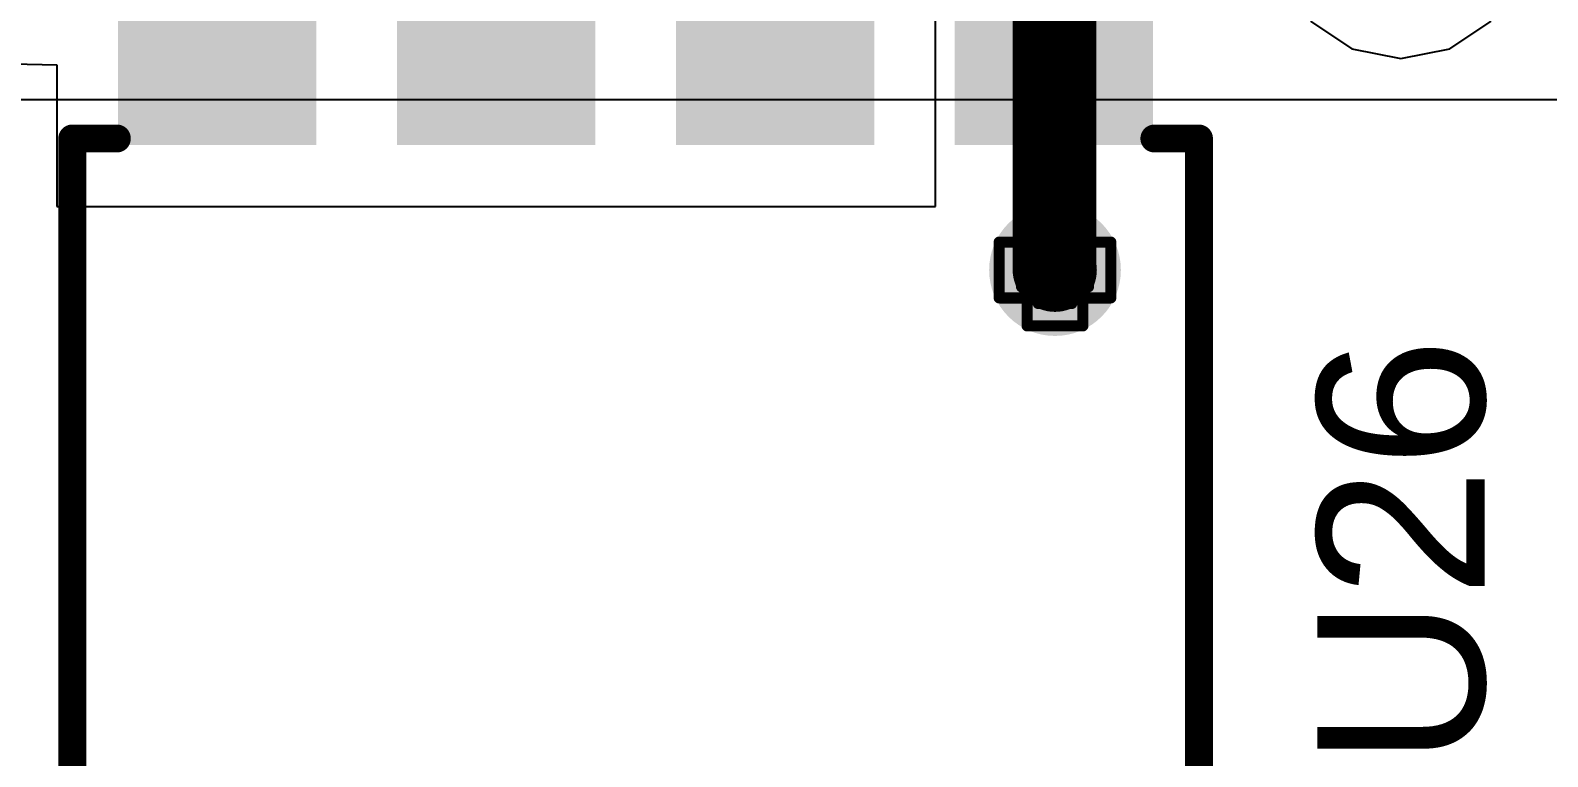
# Model space of a CAD drawing. Header units: inches. Extents: x -3 to 195, y 0 to 199.
# Drawn here: x 2.7543 to 3.0263, y 3.7268 to 3.8569 of the extents above; entities that cross this region are included whole.
import ezdxf

# ---------------------------------------------------------------- set-up
doc = ezdxf.new("R2010")
doc.units = ezdxf.units.IN
doc.header["$MEASUREMENT"] = 0
for name, color, linetype in [('Bottom Layer', 5, 'Continuous'), ('Drill Drawing', 1, 'Continuous'), ('Top Layer', 1, 'Continuous'), ('Top Overlay', 2, 'Continuous'), ('Top Paste', 8, 'Continuous'), ('Top Solder', 216, 'Continuous'), ('Via Holes', 16, 'Continuous')]:
    doc.layers.add(name, color=color, linetype=linetype)
doc.styles.add('Arial', font='', dxfattribs={"height": 0.2})
doc.styles.get('Arial').set_extended_font_data('Arial')

# ---------------------------------------------------------------- blocks, each defined once
blk = doc.blocks.new('SOP_8_7')
at = {"layer": 'Top Layer'}
for points in [[(-0.13386, 0.08878), (-0.08268, 0.08878), (-0.08268, 0.06122), (-0.13386, 0.06122)], [(0.08268, 0.08878), (0.13386, 0.08878), (0.13386, 0.06122), (0.08268, 0.06122)], [(-0.13386, 0.03878), (-0.08268, 0.03878), (-0.08268, 0.01122), (-0.13386, 0.01122)], [(0.08268, 0.03878), (0.13386, 0.03878), (0.13386, 0.01122), (0.08268, 0.01122)], [(-0.13386, -0.01122), (-0.08268, -0.01122), (-0.08268, -0.03878), (-0.13386, -0.03878)], [(0.08268, -0.01122), (0.13386, -0.01122), (0.13386, -0.03878), (0.08268, -0.03878)], [(-0.13386, -0.06122), (-0.08268, -0.06122), (-0.08268, -0.08878), (-0.13386, -0.08878)], [(0.08268, -0.06122), (0.13386, -0.06122), (0.13386, -0.08878), (0.08268, -0.08878)]]:
    blk.add_hatch(color=1, dxfattribs=at).paths.add_polyline_path(points)
at = {"layer": 'Top Overlay'}
blk.add_hatch(color=2, dxfattribs=at).paths.add_polyline_path([(-0.07808, 0.058), (-0.06708, 0.058), (-0.06708, 0.084), (-0.07808, 0.084)])
at = {"layer": 'Top Paste'}
for points in [[(-0.13386, 0.08878), (-0.08268, 0.08878), (-0.08268, 0.06122), (-0.13386, 0.06122)], [(0.08268, 0.08878), (0.13386, 0.08878), (0.13386, 0.06122), (0.08268, 0.06122)], [(-0.13386, 0.03878), (-0.08268, 0.03878), (-0.08268, 0.01122), (-0.13386, 0.01122)], [(0.08268, 0.03878), (0.13386, 0.03878), (0.13386, 0.01122), (0.08268, 0.01122)], [(-0.13386, -0.01122), (-0.08268, -0.01122), (-0.08268, -0.03878), (-0.13386, -0.03878)], [(0.08268, -0.01122), (0.13386, -0.01122), (0.13386, -0.03878), (0.08268, -0.03878)], [(-0.13386, -0.06122), (-0.08268, -0.06122), (-0.08268, -0.08878), (-0.13386, -0.08878)], [(0.08268, -0.06122), (0.13386, -0.06122), (0.13386, -0.08878), (0.08268, -0.08878)]]:
    blk.add_hatch(color=8, dxfattribs=at).paths.add_polyline_path(points)
at = {"layer": 'Top Solder'}
for points in [[(-0.13786, 0.09278), (-0.07868, 0.09278), (-0.07868, 0.05722), (-0.13786, 0.05722)], [(0.07868, 0.09278), (0.13786, 0.09278), (0.13786, 0.05722), (0.07868, 0.05722)], [(-0.13786, 0.04278), (-0.07868, 0.04278), (-0.07868, 0.00722), (-0.13786, 0.00722)], [(0.07868, 0.04278), (0.13786, 0.04278), (0.13786, 0.00722), (0.07868, 0.00722)], [(-0.13786, -0.00722), (-0.07868, -0.00722), (-0.07868, -0.04278), (-0.13786, -0.04278)], [(0.07868, -0.00722), (0.13786, -0.00722), (0.13786, -0.04278), (0.07868, -0.04278)], [(-0.13786, -0.05722), (-0.07868, -0.05722), (-0.07868, -0.09278), (-0.13786, -0.09278)], [(0.07868, -0.05722), (0.13786, -0.05722), (0.13786, -0.09278), (0.07868, -0.09278)]]:
    blk.add_hatch(color=216, dxfattribs=at).paths.add_polyline_path(points)
at = {"layer": 'Top Overlay'}
for points in [[(-0.08014, 0.101, 0.005, 0.005, 0), (-0.08014, 0.093, 0.005, 0.005, 0)], [(-0.08014, 0.101, 0.005, 0.005, 0), (0.07986, 0.101, 0.005, 0.005, 0)], [(0.07986, 0.101, 0.005, 0.005, 0), (0.07986, 0.093, 0.005, 0.005, 0)], [(-0.14514, 0.08, 0.005, 0.005, 0), (-0.14514, 0.07, 0.005, 0.005, 0)], [(-0.14514, 0.08, 0.005, 0.005, 0), (-0.14014, 0.075, 0.005, 0.005, 0)], [(-0.14014, 0.075, 0.005, 0.005, 0), (-0.14514, 0.07, 0.005, 0.005, 0)], [(-0.08014, -0.093, 0.005, 0.005, 0), (-0.08014, -0.101, 0.005, 0.005, 0)], [(0.07986, -0.093, 0.005, 0.005, 0), (0.07986, -0.101, 0.005, 0.005, 0)], [(-0.08014, -0.101, 0.005, 0.005, 0), (0.07986, -0.101, 0.005, 0.005, 0)]]:
    blk.add_lwpolyline(points, format="xyseb", dxfattribs=at)
for points in [[(-0.08139, 0.101, 0.0025, 0.0025, 1), (-0.07889, 0.101, 0.0025, 0.0025, 1)], [(-0.08139, 0.101, 0.0025, 0.0025, 1), (-0.07889, 0.101, 0.0025, 0.0025, 1)], [(0.07861, 0.101, 0.0025, 0.0025, 1), (0.08111, 0.101, 0.0025, 0.0025, 1)], [(0.07861, 0.101, 0.0025, 0.0025, 1), (0.08111, 0.101, 0.0025, 0.0025, 1)], [(-0.08139, 0.093, 0.0025, 0.0025, 1), (-0.07889, 0.093, 0.0025, 0.0025, 1)], [(0.07861, 0.093, 0.0025, 0.0025, 1), (0.08111, 0.093, 0.0025, 0.0025, 1)], [(-0.14639, 0.08, 0.0025, 0.0025, 1), (-0.14389, 0.08, 0.0025, 0.0025, 1)], [(-0.14639, 0.08, 0.0025, 0.0025, 1), (-0.14389, 0.08, 0.0025, 0.0025, 1)], [(-0.14139, 0.075, 0.0025, 0.0025, 1), (-0.13889, 0.075, 0.0025, 0.0025, 1)], [(-0.14139, 0.075, 0.0025, 0.0025, 1), (-0.13889, 0.075, 0.0025, 0.0025, 1)], [(-0.14639, 0.07, 0.0025, 0.0025, 1), (-0.14389, 0.07, 0.0025, 0.0025, 1)], [(-0.14639, 0.07, 0.0025, 0.0025, 1), (-0.14389, 0.07, 0.0025, 0.0025, 1)], [(-0.08139, -0.093, 0.0025, 0.0025, 1), (-0.07889, -0.093, 0.0025, 0.0025, 1)], [(0.07861, -0.093, 0.0025, 0.0025, 1), (0.08111, -0.093, 0.0025, 0.0025, 1)], [(-0.08139, -0.101, 0.0025, 0.0025, 1), (-0.07889, -0.101, 0.0025, 0.0025, 1)], [(-0.08139, -0.101, 0.0025, 0.0025, 1), (-0.07889, -0.101, 0.0025, 0.0025, 1)], [(0.07861, -0.101, 0.0025, 0.0025, 1), (0.08111, -0.101, 0.0025, 0.0025, 1)], [(0.07861, -0.101, 0.0025, 0.0025, 1), (0.08111, -0.101, 0.0025, 0.0025, 1)]]:
    blk.add_lwpolyline(points, format="xyseb", close=True, dxfattribs=at)

msp = doc.modelspace()

# ---------------------------------------------------------------- hatches: boundary and pattern name
at = {"layer": 'Bottom Layer'}
h = msp.add_hatch(color=5, dxfattribs=at)
edge = h.paths.add_edge_path()
edge.add_arc((2.938, 3.814), 0.01181, 0, 360)
at = {"layer": 'Top Layer'}
h = msp.add_hatch(color=1, dxfattribs=at)
edge = h.paths.add_edge_path()
edge.add_arc((2.938, 3.814), 0.01181, 0, 360)
at = {"layer": 'Via Holes'}
h = msp.add_hatch(color=7, dxfattribs=at)
edge = h.paths.add_edge_path()
edge.add_arc((2.938, 3.814), 0.00591, 0, 360)

# ---------------------------------------------------------------- linework, layer by layer
at = {"layer": 'Bottom Layer'}
msp.add_line((2.68579, 3.84456), (3.30903, 3.84456), dxfattribs=at)
at = {"layer": 'Drill Drawing'}
for points in [[(2.933, 3.819, 0.002, 0.002, 0), (2.933, 3.824, 0.002, 0.002, 0)], [(2.933, 3.824, 0.002, 0.002, 0), (2.943, 3.824, 0.002, 0.002, 0)], [(2.943, 3.819, 0.002, 0.002, 0), (2.943, 3.824, 0.002, 0.002, 0)], [(2.928, 3.809, 0.002, 0.002, 0), (2.928, 3.819, 0.002, 0.002, 0)], [(2.928, 3.819, 0.002, 0.002, 0), (2.933, 3.819, 0.002, 0.002, 0)], [(2.935, 3.817, 0.002, 0.002, 0), (2.935, 3.82, 0.002, 0.002, 0)], [(2.935, 3.82, 0.002, 0.002, 0), (2.941, 3.82, 0.002, 0.002, 0)], [(2.941, 3.817, 0.002, 0.002, 0), (2.941, 3.82, 0.002, 0.002, 0)], [(2.943, 3.819, 0.002, 0.002, 0), (2.948, 3.819, 0.002, 0.002, 0)], [(2.948, 3.809, 0.002, 0.002, 0), (2.948, 3.819, 0.002, 0.002, 0)], [(2.932, 3.811, 0.002, 0.002, 0), (2.932, 3.817, 0.002, 0.002, 0)], [(2.932, 3.817, 0.002, 0.002, 0), (2.935, 3.817, 0.002, 0.002, 0)], [(2.941, 3.817, 0.002, 0.002, 0), (2.944, 3.817, 0.002, 0.002, 0)], [(2.944, 3.811, 0.002, 0.002, 0), (2.944, 3.817, 0.002, 0.002, 0)], [(2.932, 3.811, 0.002, 0.002, 0), (2.935, 3.811, 0.002, 0.002, 0)], [(2.935, 3.808, 0.002, 0.002, 0), (2.935, 3.811, 0.002, 0.002, 0)], [(2.941, 3.811, 0.002, 0.002, 0), (2.944, 3.811, 0.002, 0.002, 0)], [(2.941, 3.808, 0.002, 0.002, 0), (2.941, 3.811, 0.002, 0.002, 0)], [(2.928, 3.809, 0.002, 0.002, 0), (2.933, 3.809, 0.002, 0.002, 0)], [(2.933, 3.804, 0.002, 0.002, 0), (2.933, 3.809, 0.002, 0.002, 0)], [(2.935, 3.808, 0.002, 0.002, 0), (2.941, 3.808, 0.002, 0.002, 0)], [(2.943, 3.809, 0.002, 0.002, 0), (2.948, 3.809, 0.002, 0.002, 0)], [(2.943, 3.804, 0.002, 0.002, 0), (2.943, 3.809, 0.002, 0.002, 0)], [(2.933, 3.804, 0.002, 0.002, 0), (2.943, 3.804, 0.002, 0.002, 0)]]:
    msp.add_lwpolyline(points, format="xyseb", dxfattribs=at)
for points in [[(2.9325, 3.824, 0.001, 0.001, 1), (2.9335, 3.824, 0.001, 0.001, 1)], [(2.9325, 3.824, 0.001, 0.001, 1), (2.9335, 3.824, 0.001, 0.001, 1)], [(2.9425, 3.824, 0.001, 0.001, 1), (2.9435, 3.824, 0.001, 0.001, 1)], [(2.9425, 3.824, 0.001, 0.001, 1), (2.9435, 3.824, 0.001, 0.001, 1)], [(2.9275, 3.819, 0.001, 0.001, 1), (2.9285, 3.819, 0.001, 0.001, 1)], [(2.9275, 3.819, 0.001, 0.001, 1), (2.9285, 3.819, 0.001, 0.001, 1)], [(2.9325, 3.819, 0.001, 0.001, 1), (2.9335, 3.819, 0.001, 0.001, 1)], [(2.9325, 3.819, 0.001, 0.001, 1), (2.9335, 3.819, 0.001, 0.001, 1)], [(2.9345, 3.82, 0.001, 0.001, 1), (2.9355, 3.82, 0.001, 0.001, 1)], [(2.9345, 3.82, 0.001, 0.001, 1), (2.9355, 3.82, 0.001, 0.001, 1)], [(2.9405, 3.82, 0.001, 0.001, 1), (2.9415, 3.82, 0.001, 0.001, 1)], [(2.9405, 3.82, 0.001, 0.001, 1), (2.9415, 3.82, 0.001, 0.001, 1)], [(2.9425, 3.819, 0.001, 0.001, 1), (2.9435, 3.819, 0.001, 0.001, 1)], [(2.9425, 3.819, 0.001, 0.001, 1), (2.9435, 3.819, 0.001, 0.001, 1)], [(2.9475, 3.819, 0.001, 0.001, 1), (2.9485, 3.819, 0.001, 0.001, 1)], [(2.9475, 3.819, 0.001, 0.001, 1), (2.9485, 3.819, 0.001, 0.001, 1)], [(2.9315, 3.817, 0.001, 0.001, 1), (2.9325, 3.817, 0.001, 0.001, 1)], [(2.9315, 3.817, 0.001, 0.001, 1), (2.9325, 3.817, 0.001, 0.001, 1)], [(2.9345, 3.817, 0.001, 0.001, 1), (2.9355, 3.817, 0.001, 0.001, 1)], [(2.9345, 3.817, 0.001, 0.001, 1), (2.9355, 3.817, 0.001, 0.001, 1)], [(2.9405, 3.817, 0.001, 0.001, 1), (2.9415, 3.817, 0.001, 0.001, 1)], [(2.9405, 3.817, 0.001, 0.001, 1), (2.9415, 3.817, 0.001, 0.001, 1)], [(2.9435, 3.817, 0.001, 0.001, 1), (2.9445, 3.817, 0.001, 0.001, 1)], [(2.9435, 3.817, 0.001, 0.001, 1), (2.9445, 3.817, 0.001, 0.001, 1)], [(2.9315, 3.811, 0.001, 0.001, 1), (2.9325, 3.811, 0.001, 0.001, 1)], [(2.9315, 3.811, 0.001, 0.001, 1), (2.9325, 3.811, 0.001, 0.001, 1)], [(2.9345, 3.811, 0.001, 0.001, 1), (2.9355, 3.811, 0.001, 0.001, 1)], [(2.9345, 3.811, 0.001, 0.001, 1), (2.9355, 3.811, 0.001, 0.001, 1)], [(2.9405, 3.811, 0.001, 0.001, 1), (2.9415, 3.811, 0.001, 0.001, 1)], [(2.9405, 3.811, 0.001, 0.001, 1), (2.9415, 3.811, 0.001, 0.001, 1)], [(2.9435, 3.811, 0.001, 0.001, 1), (2.9445, 3.811, 0.001, 0.001, 1)], [(2.9435, 3.811, 0.001, 0.001, 1), (2.9445, 3.811, 0.001, 0.001, 1)], [(2.9275, 3.809, 0.001, 0.001, 1), (2.9285, 3.809, 0.001, 0.001, 1)], [(2.9275, 3.809, 0.001, 0.001, 1), (2.9285, 3.809, 0.001, 0.001, 1)], [(2.9325, 3.809, 0.001, 0.001, 1), (2.9335, 3.809, 0.001, 0.001, 1)], [(2.9325, 3.809, 0.001, 0.001, 1), (2.9335, 3.809, 0.001, 0.001, 1)], [(2.9345, 3.808, 0.001, 0.001, 1), (2.9355, 3.808, 0.001, 0.001, 1)], [(2.9345, 3.808, 0.001, 0.001, 1), (2.9355, 3.808, 0.001, 0.001, 1)], [(2.9405, 3.808, 0.001, 0.001, 1), (2.9415, 3.808, 0.001, 0.001, 1)], [(2.9405, 3.808, 0.001, 0.001, 1), (2.9415, 3.808, 0.001, 0.001, 1)], [(2.9425, 3.809, 0.001, 0.001, 1), (2.9435, 3.809, 0.001, 0.001, 1)], [(2.9425, 3.809, 0.001, 0.001, 1), (2.9435, 3.809, 0.001, 0.001, 1)], [(2.9475, 3.809, 0.001, 0.001, 1), (2.9485, 3.809, 0.001, 0.001, 1)], [(2.9475, 3.809, 0.001, 0.001, 1), (2.9485, 3.809, 0.001, 0.001, 1)], [(2.9325, 3.804, 0.001, 0.001, 1), (2.9335, 3.804, 0.001, 0.001, 1)], [(2.9325, 3.804, 0.001, 0.001, 1), (2.9335, 3.804, 0.001, 0.001, 1)], [(2.9425, 3.804, 0.001, 0.001, 1), (2.9435, 3.804, 0.001, 0.001, 1)], [(2.9425, 3.804, 0.001, 0.001, 1), (2.9435, 3.804, 0.001, 0.001, 1)]]:
    msp.add_lwpolyline(points, format="xyseb", close=True, dxfattribs=at)
at = {"layer": 'Top Layer'}
for p, q in [((2.91659, 3.82538), (2.91659, 3.90101)), ((2.98378, 3.8586), (2.99122, 3.85362)), ((3.00878, 3.85362), (3.01622, 3.8586)), ((2.99122, 3.85362), (3, 3.85188)), ((3, 3.85188), (3.00878, 3.85362)), ((2.7511, 3.85091), (2.75903, 3.85076)), ((2.75903, 3.85076), (2.75903, 3.82538)), ((2.75903, 3.82538), (2.91659, 3.82538))]:
    msp.add_line(p, q, dxfattribs=at)
for points in [[(2.9379, 3.8141, 0.015, 0.015, 0), (2.9379, 3.86587, 0.015, 0.015, 0)], [(2.9379, 3.8141, 0.015, 0.015, 0), (2.938, 3.814, 0.015, 0.015, 0)]]:
    msp.add_lwpolyline(points, format="xyseb", dxfattribs=at)
for points in [[(2.93415, 3.8141, 0.0075, 0.0075, 1), (2.94165, 3.8141, 0.0075, 0.0075, 1)], [(2.93415, 3.8141, 0.0075, 0.0075, 1), (2.94165, 3.8141, 0.0075, 0.0075, 1)], [(2.93425, 3.814, 0.0075, 0.0075, 1), (2.94175, 3.814, 0.0075, 0.0075, 1)]]:
    msp.add_lwpolyline(points, format="xyseb", close=True, dxfattribs=at)

# ---------------------------------------------------------------- block references
at = {"rotation": 90}
msp.add_blockref('SOP_8_7', (2.86281, 3.7577), dxfattribs=at)

# ---------------------------------------------------------------- texts
at = {"layer": 'Top Overlay', "style": 'Arial'}
msp.add_text('U26', height=0.03, rotation=90, dxfattribs=at).set_placement((3.015, 3.72501))

doc.saveas('drawing.dxf')
